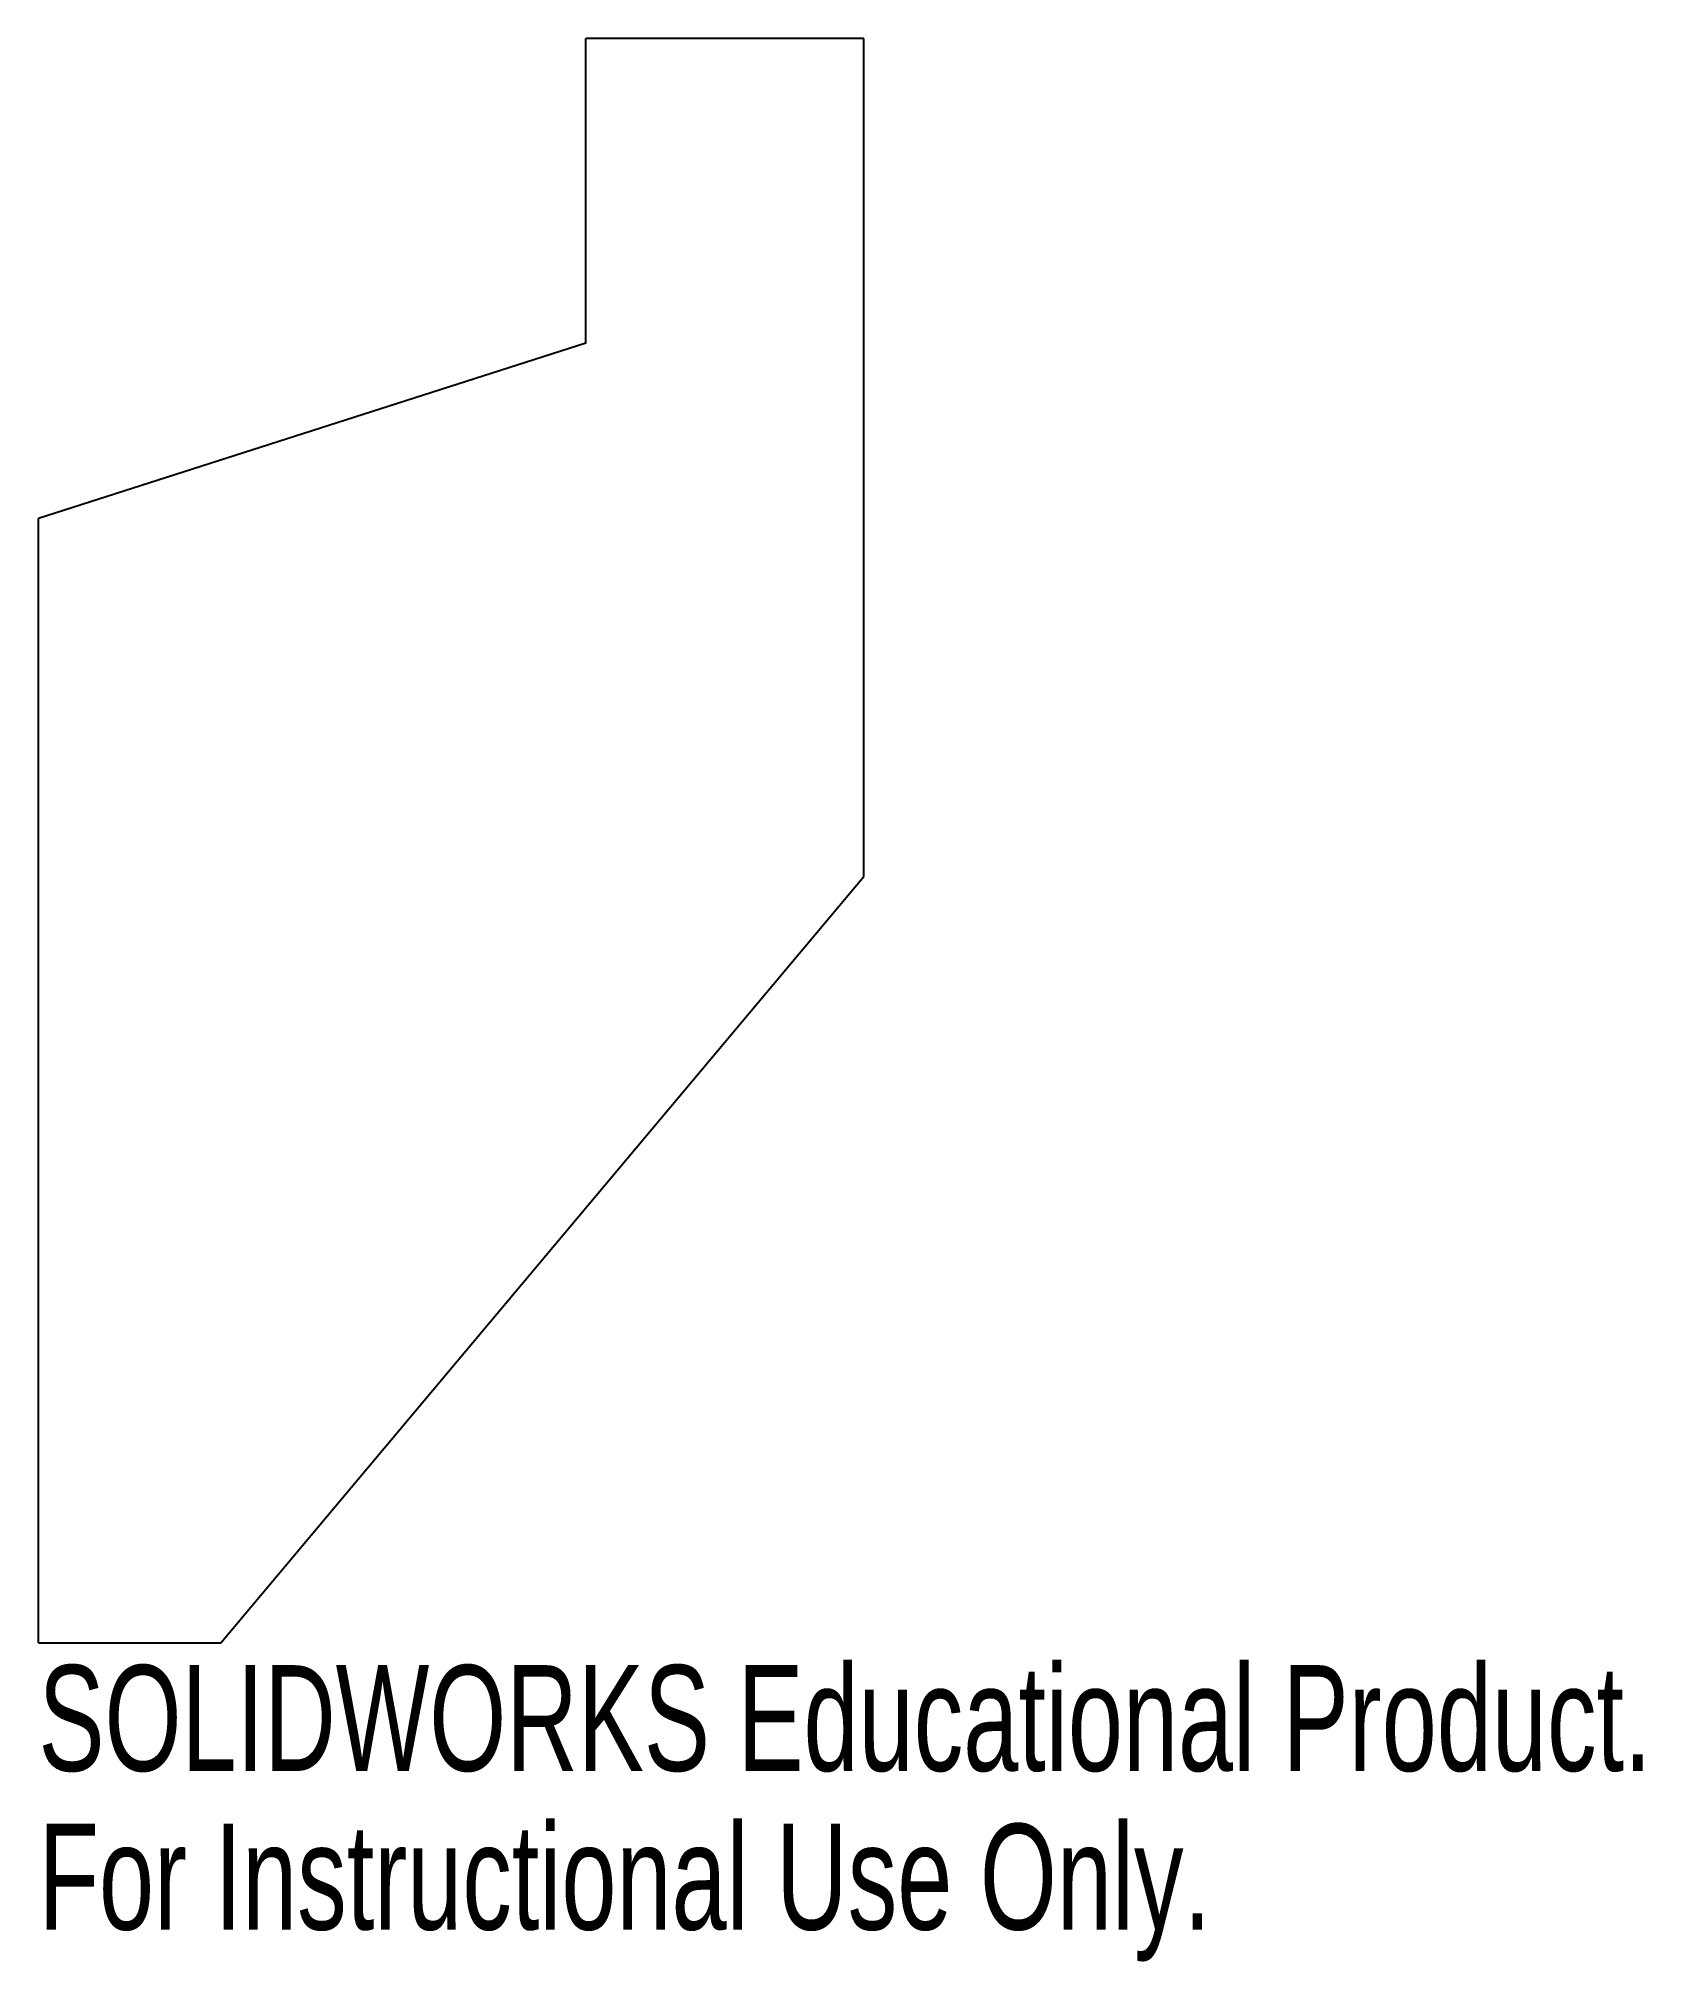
# Model space of a CAD drawing. Header units: millimetres. Extents: x -25 to 48.3, y -65.4 to 22.5.
import ezdxf

# ---------------------------------------------------------------- set-up
doc = ezdxf.new("R2010")
doc.units = ezdxf.units.MM
doc.styles.add('SLDTEXTSTYLE0', font='TXT', dxfattribs={"width": 0.7})

msp = doc.modelspace()

# ---------------------------------------------------------------- linework, layer by layer
at = {"color": 7, "linetype": 'Continuous', "lineweight": 25}
for p, q in [((12.7, 22.5), (0, 22.5)), ((0, 8.585), (0, 22.5)), ((12.7, -15.795), (12.7, 22.5)), ((0, 8.585), (-25, 0.566)), ((-25, -50.8), (-25, 0.566)), ((-16.673, -50.8), (12.7, -15.795)), ((-25, -50.8), (-16.673, -50.8))]:
    msp.add_line(p, q, dxfattribs=at)

# ---------------------------------------------------------------- texts
at = {"color": 7, "linetype": 'Continuous', "char_height": 4.83362, "attachment_point": 1, "style": 'SLDTEXTSTYLE0'}
for s, insert in [('SOLIDWORKS Educational Product.', (-25, -51.82)), ('For Instructional Use Only.', (-25, -59.07))]:
    msp.add_mtext(s, dxfattribs=dict(at, insert=insert))

doc.saveas('drawing.dxf')
